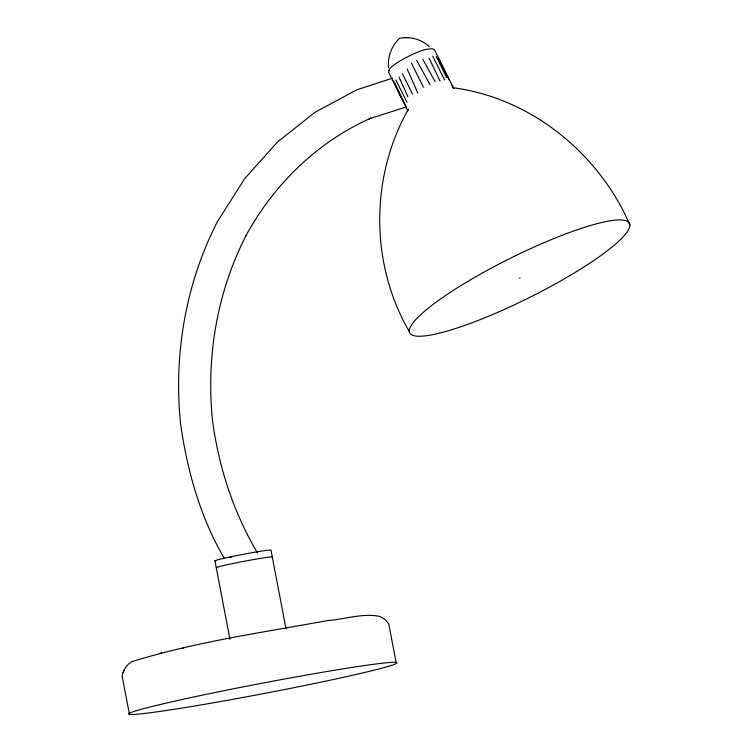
<?xml version="1.0" encoding="UTF-8"?>
<svg xmlns="http://www.w3.org/2000/svg" width="752" height="752" viewBox="0 0 752 752"><rect width="100%" height="100%" fill="white"/><g stroke="black" fill="none" stroke-linecap="round" stroke-linejoin="round"><path stroke-width="1.13" d="M396.107 662.427L388.812 624.179C386.622 620.456 383.069 617.599 378.97 616.236C361.947 613.153 344.566 619.253 327.637 620.607L326.481 620.785C261.423 632.667 195.294 641.982 132.042 661.591C126.59 664.448 123.234 670.239 122.144 676.151L129.438 714.4M389.207 70.556L388.558 72.173L407.763 110.77L408.411 109.143C370.078 176.88 369.984 264.074 409.238 331.444M123.084 672.579L123.76 671.066M123.817 670.878L124.494 669.383M392.535 78.152L356.655 89.892L314.985 112.302L277.319 142.166L244.654 178.703L217.206 222.037C185.659 283.739 173.684 354.079 180.452 422.887C187.041 470.028 199.985 516.633 224.068 557.975M406.212 106.944L369.176 118.872L370.999 118.092C316.855 142.062 273.474 184.945 245.349 236.72L246.007 235.62C217.149 292.067 206.198 356.401 212.384 419.343C218.418 466.353 233.308 511.886 257.353 552.795M160.167 653.244L161.577 652.924M182.595 648.121L183.657 647.876M519.547 278.137L520.046 278.071M405.535 37.609L399.744 38.202C391.585 45.468 387.571 56.842 388.521 67.642M407.669 37.666C415.687 37.957 423.498 41.285 429.392 46.699M405.008 37.6L408.439 37.685M452.807 87.693C530.733 97.798 598.987 153.323 629.856 224.829A122.764 21.808 -26.5 0 1 466.635 324.732A122.764 21.808 -26.5 0 1 462.151 284.848A122.764 21.808 -26.5 0 1 629.856 224.829M451.567 85.239L452.074 85.803M403.307 101.088L399.914 95.278L398.551 91.377M452.525 86.424L453.776 88.36M422.793 59.211L435.023 81.507M416.721 60.404L430.106 84.835M398.945 92.496L397.056 88.67M395.787 79.909L407.011 102.319M432.71 56.146L444.676 80.107M453.729 88.557L434.534 49.961L433.603 49.096L431.422 48.767L425.613 49.453A24.158 4.296 -26.5 0 0 401.85 59.897A24.158 4.296 -26.5 0 0 388.925 70.566M411.335 62.924L423.432 87.241M402.395 73.677L412.557 94.15M438.322 57.979L449.395 80.445M436.216 56.494L446.594 77.541M393.606 80.887L405.939 106.164M438.162 58.44L440.625 63.563M429.035 58.045L440.061 81.075M395.458 85.23L396.614 87.749M398.992 77.042L407.857 96.707M407.142 68.968L417.868 93.154M394.706 83.538L395.073 84.384M285.976 628.7L271.002 550.173A28.538 1.1 -10.8 0 0 240.085 554.92A28.538 1.1 -10.8 0 0 215.711 560.926M214.959 560.785L229.933 639.313M217.027 567.835A28.538 1.1 -10.8 0 1 241.401 561.819A28.538 1.1 -10.8 0 1 272.318 557.072M229.708 557.57A16.676 0.639 -10.8 0 1 231.362 557.204M179.014 708.534A136.582 5.245 -10.8 0 0 395.42 663.95A136.582 5.245 -10.8 0 0 213.888 692.752A136.582 5.245 -10.8 0 0 179.014 708.534"/></g></svg>
